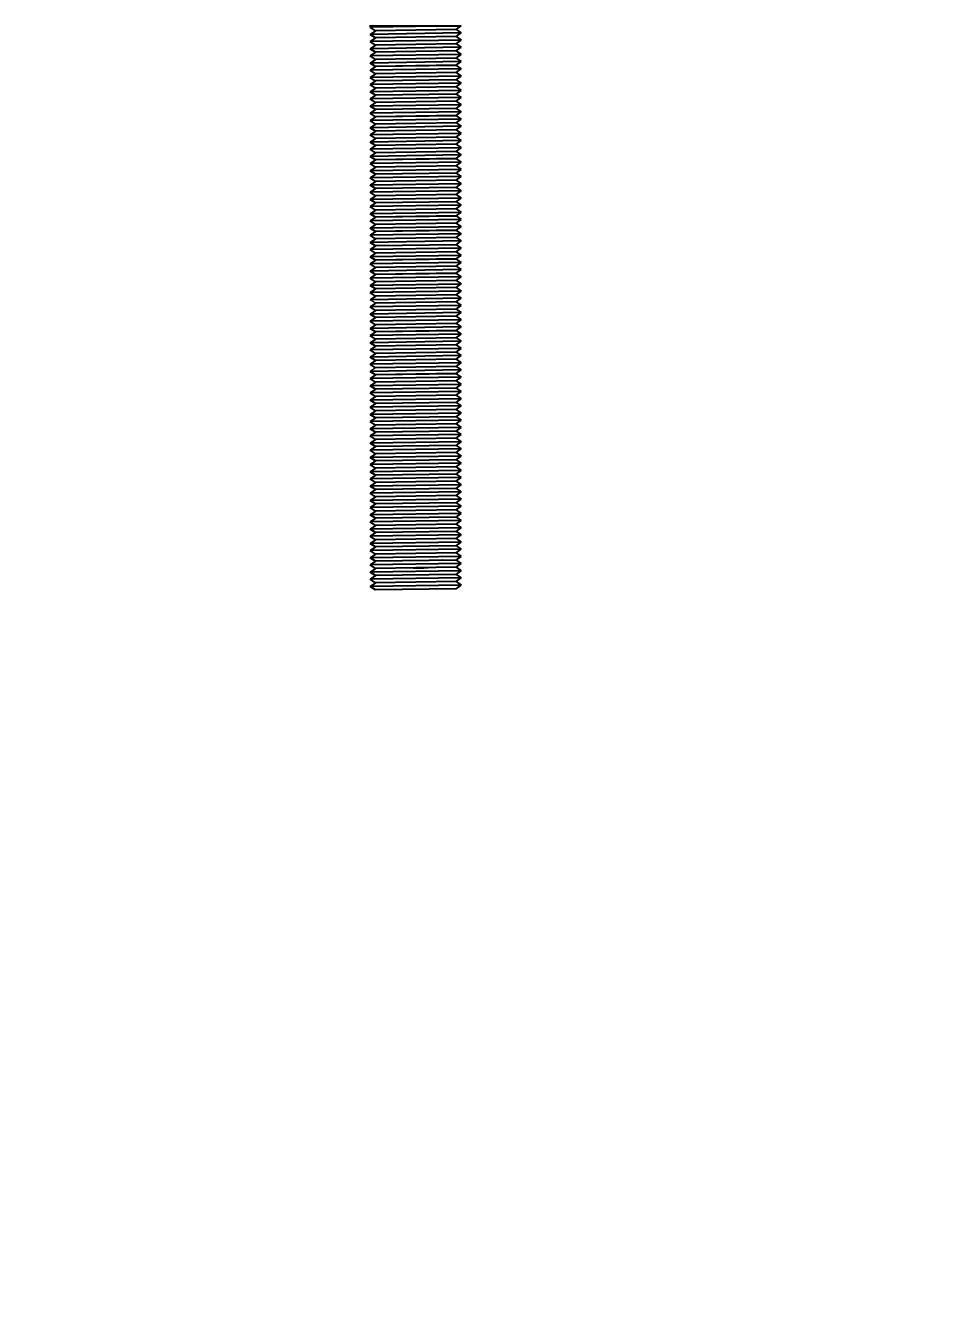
# Model space of a CAD drawing. Header units: millimetres. Extents: x -17263 to -7565, y 1486 to 4446.
# Drawn here: x -14781.3 to -14732.2, y 4227.1 to 4296.9 of the extents above; entities that cross this region are included whole.
import ezdxf
from ezdxf import colors
from ezdxf.entities.mleader import LeaderData, LeaderLine
from ezdxf.math import Vec2, Vec3

# ---------------------------------------------------------------- set-up
doc = ezdxf.new("R2010")
doc.units = ezdxf.units.MM
doc.layers.add('Canalización nueva', color=6, linetype='Continuous')
doc.layers.add('TRMODEL1', color=7, linetype='Continuous')
doc.layers.add('Color-7', color=7, linetype='Continuous', lineweight=0)
doc.styles.get("Standard").update_dxf_attribs({"font": 'arial.ttf'})

msp = doc.modelspace()

# ---------------------------------------------------------------- linework, layer by layer
msp.add_line((-14758.918, 4282.58), (-14758.918, 4282.58))
for start, end in [(67.38705, 67.39662), (299.15765, 299.16523)]:
    msp.add_arc((-14759.991, 4275.077), 3.909, start, end)
at = {"layer": 'Canalización nueva'}
for p, q in [((-14762.563, 4296.857), (-14757.571, 4296.857)), ((-14762.414, 4296.857), (-14762.529, 4296.777)), ((-14757.576, 4296.852), (-14762.529, 4296.777)), ((-14762.241, 4296.587), (-14762.529, 4296.777)), ((-14762.241, 4296.588), (-14762.529, 4296.388)), ((-14757.854, 4296.654), (-14762.247, 4296.588)), ((-14757.854, 4296.654), (-14762.241, 4296.588)), ((-14757.848, 4296.653), (-14762.241, 4296.587)), ((-14757.854, 4296.654), (-14757.576, 4296.463)), ((-14757.848, 4296.653), (-14757.576, 4296.852)), ((-14757.583, 4296.857), (-14757.576, 4296.852)), ((-14757.576, 4296.463), (-14762.529, 4296.388)), ((-14762.241, 4296.198), (-14762.529, 4296.388)), ((-14762.241, 4296.197), (-14762.529, 4295.997)), ((-14757.576, 4296.072), (-14762.529, 4295.997)), ((-14762.241, 4295.807), (-14762.529, 4295.997)), ((-14762.241, 4295.807), (-14762.529, 4295.608)), ((-14757.854, 4296.263), (-14762.247, 4296.197)), ((-14757.854, 4295.874), (-14762.247, 4295.807)), ((-14757.848, 4296.264), (-14762.241, 4296.198)), ((-14757.854, 4296.263), (-14762.241, 4296.197)), ((-14757.854, 4295.874), (-14762.241, 4295.807)), ((-14757.848, 4295.873), (-14762.241, 4295.807)), ((-14757.854, 4296.264), (-14757.576, 4296.072)), ((-14757.854, 4295.874), (-14757.576, 4295.683)), ((-14757.848, 4296.264), (-14757.576, 4296.463)), ((-14757.848, 4295.873), (-14757.576, 4296.072)), ((-14757.576, 4295.683), (-14762.529, 4295.608)), ((-14762.241, 4295.417), (-14762.529, 4295.608)), ((-14762.241, 4295.417), (-14762.529, 4295.217)), ((-14757.576, 4295.292), (-14762.529, 4295.217)), ((-14762.241, 4295.027), (-14762.529, 4295.217)), ((-14757.854, 4295.483), (-14762.247, 4295.417)), ((-14757.848, 4295.484), (-14762.241, 4295.417)), ((-14757.854, 4295.483), (-14762.241, 4295.417)), ((-14757.854, 4295.483), (-14757.576, 4295.292)), ((-14757.848, 4295.484), (-14757.576, 4295.683)), ((-14757.848, 4295.093), (-14757.576, 4295.292)), ((-14762.241, 4295.027), (-14762.529, 4294.828)), ((-14757.576, 4294.903), (-14762.529, 4294.828)), ((-14762.241, 4294.637), (-14762.529, 4294.828)), ((-14762.241, 4294.633), (-14762.529, 4294.434)), ((-14757.576, 4294.508), (-14762.529, 4294.434)), ((-14762.241, 4294.243), (-14762.529, 4294.434)), ((-14762.247, 4294.239), (-14762.523, 4294.422)), ((-14757.854, 4295.094), (-14762.247, 4295.027)), ((-14757.854, 4294.699), (-14762.247, 4294.633)), ((-14757.854, 4295.094), (-14762.241, 4295.027)), ((-14757.848, 4295.093), (-14762.241, 4295.027)), ((-14757.848, 4294.703), (-14762.241, 4294.637)), ((-14757.854, 4294.699), (-14762.241, 4294.633)), ((-14757.854, 4295.094), (-14757.576, 4294.903)), ((-14757.854, 4294.7), (-14757.576, 4294.509)), ((-14757.854, 4294.305), (-14757.576, 4294.508)), ((-14757.848, 4294.703), (-14757.576, 4294.903)), ((-14757.848, 4294.309), (-14757.576, 4294.509)), ((-14762.241, 4294.239), (-14762.529, 4294.039)), ((-14757.575, 4294.114), (-14762.529, 4294.039)), ((-14762.241, 4293.848), (-14762.529, 4294.039)), ((-14762.241, 4293.849), (-14762.529, 4293.65)), ((-14757.575, 4293.725), (-14762.529, 4293.65)), ((-14757.854, 4294.305), (-14762.247, 4294.239)), ((-14757.854, 4293.916), (-14762.247, 4293.849)), ((-14757.854, 4294.305), (-14762.241, 4294.239)), ((-14757.854, 4293.916), (-14762.241, 4293.849)), ((-14757.848, 4293.915), (-14762.241, 4293.849)), ((-14757.854, 4294.305), (-14757.575, 4294.114)), ((-14757.854, 4293.916), (-14757.575, 4293.725)), ((-14757.848, 4293.915), (-14757.575, 4294.114)), ((-14757.848, 4293.526), (-14757.575, 4293.725)), ((-14762.241, 4293.459), (-14762.529, 4293.65)), ((-14762.241, 4293.459), (-14762.529, 4293.259)), ((-14757.575, 4293.334), (-14762.529, 4293.259)), ((-14762.241, 4293.069), (-14762.529, 4293.259)), ((-14762.241, 4293.069), (-14762.529, 4292.87)), ((-14757.854, 4293.525), (-14762.247, 4293.459)), ((-14757.854, 4293.135), (-14762.247, 4293.069)), ((-14757.848, 4293.526), (-14762.241, 4293.459)), ((-14757.854, 4293.525), (-14762.241, 4293.459)), ((-14757.854, 4293.135), (-14762.241, 4293.069)), ((-14757.848, 4293.135), (-14762.241, 4293.069)), ((-14757.854, 4293.525), (-14757.575, 4293.334)), ((-14757.854, 4293.136), (-14757.575, 4292.945)), ((-14757.848, 4293.135), (-14757.575, 4293.334)), ((-14757.575, 4292.944), (-14762.529, 4292.87)), ((-14762.241, 4292.679), (-14762.529, 4292.87)), ((-14762.241, 4292.679), (-14762.529, 4292.479)), ((-14757.575, 4292.554), (-14762.529, 4292.479)), ((-14762.241, 4292.288), (-14762.529, 4292.479)), ((-14757.854, 4292.745), (-14762.247, 4292.679)), ((-14757.854, 4292.355), (-14762.247, 4292.289)), ((-14757.854, 4292.745), (-14762.241, 4292.679)), ((-14757.848, 4292.745), (-14762.241, 4292.679)), ((-14757.854, 4292.355), (-14762.241, 4292.289)), ((-14757.848, 4292.355), (-14762.241, 4292.289)), ((-14757.854, 4292.745), (-14757.575, 4292.554)), ((-14757.854, 4292.355), (-14757.575, 4292.164)), ((-14757.848, 4292.745), (-14757.575, 4292.945)), ((-14757.848, 4292.355), (-14757.575, 4292.554)), ((-14762.241, 4292.289), (-14762.529, 4292.089)), ((-14757.575, 4292.164), (-14762.529, 4292.089)), ((-14762.241, 4291.899), (-14762.529, 4292.089)), ((-14762.241, 4291.895), (-14762.529, 4291.695)), ((-14757.575, 4291.77), (-14762.529, 4291.695)), ((-14762.241, 4291.505), (-14762.529, 4291.695)), ((-14757.854, 4291.961), (-14762.247, 4291.895)), ((-14757.848, 4291.965), (-14762.241, 4291.899)), ((-14757.854, 4291.961), (-14762.241, 4291.895)), ((-14757.854, 4291.961), (-14757.575, 4291.77)), ((-14757.848, 4291.965), (-14757.575, 4292.164)), ((-14757.848, 4291.571), (-14757.575, 4291.77)), ((-14762.241, 4291.505), (-14762.529, 4291.306)), ((-14757.575, 4291.381), (-14762.529, 4291.306)), ((-14762.241, 4291.115), (-14762.529, 4291.306)), ((-14762.241, 4291.115), (-14762.529, 4290.915)), ((-14757.575, 4290.99), (-14762.529, 4290.915)), ((-14757.854, 4291.572), (-14762.247, 4291.506)), ((-14757.854, 4291.181), (-14762.247, 4291.115)), ((-14757.854, 4291.572), (-14762.241, 4291.505)), ((-14757.848, 4291.571), (-14762.241, 4291.505)), ((-14757.848, 4291.182), (-14762.241, 4291.115)), ((-14757.854, 4291.181), (-14762.241, 4291.115)), ((-14757.854, 4291.572), (-14757.575, 4291.381)), ((-14757.854, 4291.181), (-14757.575, 4290.99)), ((-14757.848, 4291.182), (-14757.575, 4291.381)), ((-14757.848, 4290.791), (-14757.575, 4290.99)), ((-14762.241, 4290.725), (-14762.529, 4290.915)), ((-14762.241, 4290.725), (-14762.529, 4290.526)), ((-14757.575, 4290.601), (-14762.529, 4290.526)), ((-14762.241, 4290.335), (-14762.529, 4290.526)), ((-14762.241, 4290.335), (-14762.529, 4290.135)), ((-14757.854, 4290.792), (-14762.247, 4290.725)), ((-14757.854, 4290.401), (-14762.247, 4290.335)), ((-14757.854, 4290.792), (-14762.241, 4290.725)), ((-14757.848, 4290.791), (-14762.241, 4290.725)), ((-14757.854, 4290.401), (-14762.241, 4290.335)), ((-14757.848, 4290.401), (-14762.241, 4290.335)), ((-14757.854, 4290.792), (-14757.575, 4290.601)), ((-14757.854, 4290.401), (-14757.575, 4290.21)), ((-14757.848, 4290.401), (-14757.575, 4290.601)), ((-14757.575, 4290.21), (-14762.529, 4290.135)), ((-14762.241, 4289.945), (-14762.529, 4290.135)), ((-14762.241, 4289.945), (-14762.529, 4289.745)), ((-14757.575, 4289.82), (-14762.529, 4289.745)), ((-14762.241, 4289.555), (-14762.529, 4289.745)), ((-14762.241, 4289.552), (-14762.529, 4289.352)), ((-14757.854, 4290.011), (-14762.247, 4289.945)), ((-14757.854, 4289.618), (-14762.247, 4289.552)), ((-14757.854, 4290.011), (-14762.241, 4289.945)), ((-14757.848, 4290.011), (-14762.241, 4289.945)), ((-14757.848, 4289.621), (-14762.241, 4289.555)), ((-14757.854, 4289.618), (-14762.241, 4289.552)), ((-14757.854, 4290.011), (-14757.575, 4289.82)), ((-14757.854, 4289.618), (-14757.575, 4289.427)), ((-14757.848, 4290.011), (-14757.575, 4290.21)), ((-14757.848, 4289.621), (-14757.575, 4289.82)), ((-14757.575, 4289.427), (-14762.529, 4289.352)), ((-14762.241, 4289.162), (-14762.529, 4289.352)), ((-14762.241, 4289.163), (-14762.529, 4288.963)), ((-14757.575, 4289.038), (-14762.529, 4288.963)), ((-14762.241, 4288.772), (-14762.529, 4288.963)), ((-14757.854, 4289.229), (-14762.247, 4289.163)), ((-14757.854, 4288.838), (-14762.247, 4288.772)), ((-14757.854, 4289.229), (-14762.241, 4289.163)), ((-14757.848, 4289.228), (-14762.241, 4289.162)), ((-14757.848, 4288.839), (-14762.241, 4288.772)), ((-14757.854, 4288.838), (-14762.241, 4288.772)), ((-14757.854, 4289.229), (-14757.575, 4289.038)), ((-14757.854, 4288.838), (-14757.575, 4288.647)), ((-14757.848, 4289.228), (-14757.575, 4289.427)), ((-14757.848, 4288.839), (-14757.575, 4289.038)), ((-14762.241, 4288.772), (-14762.529, 4288.572)), ((-14757.575, 4288.647), (-14762.529, 4288.572)), ((-14762.241, 4288.382), (-14762.529, 4288.572)), ((-14762.241, 4288.382), (-14762.529, 4288.183)), ((-14757.575, 4288.258), (-14762.529, 4288.183)), ((-14762.241, 4287.992), (-14762.529, 4288.183)), ((-14757.854, 4288.449), (-14762.247, 4288.382)), ((-14757.854, 4288.449), (-14762.241, 4288.382)), ((-14757.848, 4288.448), (-14762.241, 4288.382)), ((-14757.854, 4288.449), (-14757.575, 4288.258)), ((-14757.848, 4288.448), (-14757.575, 4288.647)), ((-14757.848, 4288.058), (-14757.575, 4288.258)), ((-14762.241, 4287.992), (-14762.529, 4287.792)), ((-14757.575, 4287.867), (-14762.529, 4287.792)), ((-14762.241, 4287.602), (-14762.529, 4287.792)), ((-14762.241, 4287.602), (-14762.529, 4287.402)), ((-14757.575, 4287.477), (-14762.529, 4287.402)), ((-14757.854, 4288.058), (-14762.247, 4287.992)), ((-14757.854, 4287.668), (-14762.247, 4287.602)), ((-14757.854, 4288.058), (-14762.241, 4287.992)), ((-14757.848, 4288.058), (-14762.241, 4287.992)), ((-14757.854, 4287.668), (-14762.241, 4287.602)), ((-14757.848, 4287.668), (-14762.241, 4287.602)), ((-14757.854, 4288.058), (-14757.575, 4287.867)), ((-14757.854, 4287.668), (-14757.575, 4287.477)), ((-14757.848, 4287.668), (-14757.575, 4287.867)), ((-14757.848, 4287.278), (-14757.575, 4287.477)), ((-14762.241, 4287.212), (-14762.529, 4287.402)), ((-14762.241, 4287.211), (-14762.529, 4287.011)), ((-14757.575, 4287.086), (-14762.529, 4287.011)), ((-14762.241, 4286.821), (-14762.529, 4287.011)), ((-14762.241, 4286.822), (-14762.529, 4286.622)), ((-14757.854, 4287.277), (-14762.247, 4287.211)), ((-14757.854, 4286.888), (-14762.247, 4286.822)), ((-14757.848, 4287.278), (-14762.241, 4287.212)), ((-14757.854, 4287.277), (-14762.241, 4287.211)), ((-14757.854, 4286.888), (-14762.241, 4286.822)), ((-14757.848, 4286.887), (-14762.241, 4286.821)), ((-14757.854, 4287.278), (-14757.575, 4287.086)), ((-14757.854, 4286.888), (-14757.575, 4286.697)), ((-14757.848, 4286.887), (-14757.575, 4287.086)), ((-14757.575, 4286.697), (-14762.529, 4286.622)), ((-14762.241, 4286.432), (-14762.529, 4286.622)), ((-14762.241, 4286.431), (-14762.529, 4286.232)), ((-14757.575, 4286.306), (-14762.529, 4286.232)), ((-14762.241, 4286.041), (-14762.529, 4286.232)), ((-14757.854, 4286.497), (-14762.247, 4286.431)), ((-14757.854, 4286.108), (-14762.247, 4286.042)), ((-14757.848, 4286.498), (-14762.241, 4286.432)), ((-14757.854, 4286.497), (-14762.241, 4286.431)), ((-14757.854, 4286.108), (-14762.241, 4286.041)), ((-14757.848, 4286.107), (-14762.241, 4286.041)), ((-14757.854, 4286.498), (-14757.575, 4286.307)), ((-14757.854, 4286.108), (-14757.575, 4285.917)), ((-14757.848, 4286.498), (-14757.575, 4286.697)), ((-14757.848, 4286.107), (-14757.575, 4286.307)), ((-14762.241, 4286.041), (-14762.529, 4285.842)), ((-14757.575, 4285.917), (-14762.529, 4285.842)), ((-14762.241, 4285.651), (-14762.529, 4285.842)), ((-14762.241, 4285.651), (-14762.529, 4285.451)), ((-14757.575, 4285.526), (-14762.529, 4285.451)), ((-14762.241, 4285.261), (-14762.529, 4285.451)), ((-14757.854, 4285.717), (-14762.247, 4285.651)), ((-14757.848, 4285.718), (-14762.241, 4285.651)), ((-14757.854, 4285.717), (-14762.241, 4285.651)), ((-14757.854, 4285.717), (-14757.575, 4285.526)), ((-14757.848, 4285.718), (-14757.575, 4285.917)), ((-14757.848, 4285.327), (-14757.575, 4285.526)), ((-14762.241, 4285.261), (-14762.529, 4285.062)), ((-14757.575, 4285.137), (-14762.529, 4285.062)), ((-14762.241, 4284.871), (-14762.529, 4285.062)), ((-14762.241, 4284.87), (-14762.529, 4284.67)), ((-14757.575, 4284.745), (-14762.529, 4284.67)), ((-14762.241, 4284.48), (-14762.529, 4284.67)), ((-14757.854, 4285.328), (-14762.247, 4285.261)), ((-14757.854, 4284.936), (-14762.247, 4284.87)), ((-14757.854, 4285.328), (-14762.241, 4285.261)), ((-14757.848, 4285.327), (-14762.241, 4285.261)), ((-14757.848, 4284.937), (-14762.241, 4284.871)), ((-14757.854, 4284.936), (-14762.241, 4284.87)), ((-14757.854, 4285.328), (-14757.575, 4285.137)), ((-14757.854, 4284.936), (-14757.575, 4284.745)), ((-14757.848, 4284.937), (-14757.575, 4285.137)), ((-14757.848, 4284.546), (-14757.575, 4284.745)), ((-14762.241, 4284.481), (-14762.529, 4284.281)), ((-14757.575, 4284.356), (-14762.529, 4284.281)), ((-14762.241, 4284.091), (-14762.529, 4284.281)), ((-14762.241, 4284.09), (-14762.529, 4283.89)), ((-14757.575, 4283.965), (-14762.529, 4283.89)), ((-14757.854, 4284.547), (-14762.247, 4284.481)), ((-14757.854, 4284.156), (-14762.247, 4284.09)), ((-14757.854, 4284.547), (-14762.241, 4284.481)), ((-14757.848, 4284.546), (-14762.241, 4284.48)), ((-14757.848, 4284.157), (-14762.241, 4284.091)), ((-14757.854, 4284.156), (-14762.241, 4284.09)), ((-14757.854, 4284.547), (-14757.575, 4284.356)), ((-14757.854, 4284.156), (-14757.575, 4283.965)), ((-14757.848, 4284.157), (-14757.575, 4284.356)), ((-14757.848, 4283.766), (-14757.575, 4283.965)), ((-14762.241, 4283.7), (-14762.529, 4283.89)), ((-14762.241, 4283.7), (-14762.529, 4283.501)), ((-14757.575, 4283.576), (-14762.529, 4283.501)), ((-14762.241, 4283.31), (-14762.529, 4283.501)), ((-14762.241, 4283.31), (-14762.529, 4283.11)), ((-14757.854, 4283.767), (-14762.247, 4283.7)), ((-14757.854, 4283.376), (-14762.247, 4283.31)), ((-14757.854, 4283.767), (-14762.241, 4283.7)), ((-14757.848, 4283.766), (-14762.241, 4283.7)), ((-14757.848, 4283.377), (-14762.241, 4283.31)), ((-14757.854, 4283.376), (-14762.241, 4283.31)), ((-14757.854, 4283.767), (-14757.575, 4283.576)), ((-14757.854, 4283.376), (-14757.575, 4283.185)), ((-14757.848, 4283.377), (-14757.575, 4283.576)), ((-14757.575, 4283.185), (-14762.529, 4283.11)), ((-14762.241, 4282.92), (-14762.529, 4283.11)), ((-14762.241, 4282.92), (-14762.529, 4282.721)), ((-14757.575, 4282.795), (-14762.529, 4282.721)), ((-14762.241, 4282.53), (-14762.529, 4282.721)), ((-14757.854, 4282.987), (-14762.247, 4282.92)), ((-14757.854, 4282.596), (-14762.247, 4282.53)), ((-14757.854, 4282.987), (-14762.241, 4282.92)), ((-14757.848, 4282.986), (-14762.241, 4282.92)), ((-14757.854, 4282.596), (-14762.241, 4282.53)), ((-14757.848, 4282.596), (-14762.241, 4282.53)), ((-14759.266, 4282.781), (-14759.247, 4282.77)), ((-14757.854, 4282.987), (-14757.575, 4282.796)), ((-14757.854, 4282.596), (-14757.575, 4282.405)), ((-14757.848, 4282.986), (-14757.575, 4283.185)), ((-14757.848, 4282.596), (-14757.575, 4282.796)), ((-14762.241, 4282.53), (-14762.529, 4282.33)), ((-14757.575, 4282.405), (-14762.529, 4282.33)), ((-14762.241, 4282.14), (-14762.529, 4282.33)), ((-14762.241, 4282.141), (-14762.529, 4281.941)), ((-14757.575, 4282.016), (-14762.529, 4281.941)), ((-14757.854, 4282.207), (-14762.247, 4282.141)), ((-14757.854, 4282.207), (-14762.241, 4282.141)), ((-14757.848, 4282.206), (-14762.241, 4282.14)), ((-14758.261, 4282.201), (-14758.259, 4282.2)), ((-14757.854, 4282.207), (-14757.575, 4282.016)), ((-14757.848, 4282.206), (-14757.575, 4282.405)), ((-14757.848, 4281.817), (-14757.575, 4282.016)), ((-14762.241, 4281.75), (-14762.529, 4281.55)), ((-14757.575, 4281.625), (-14762.529, 4281.55)), ((-14762.241, 4281.36), (-14762.529, 4281.55)), ((-14762.241, 4281.36), (-14762.529, 4281.161)), ((-14757.575, 4281.236), (-14762.529, 4281.161)), ((-14757.854, 4281.816), (-14762.247, 4281.75)), ((-14757.854, 4281.427), (-14762.247, 4281.36)), ((-14757.848, 4281.817), (-14762.241, 4281.751)), ((-14757.854, 4281.816), (-14762.241, 4281.75)), ((-14757.854, 4281.427), (-14762.241, 4281.36)), ((-14757.848, 4281.426), (-14762.241, 4281.36)), ((-14757.854, 4281.816), (-14757.575, 4281.625)), ((-14757.854, 4281.427), (-14757.575, 4281.236)), ((-14757.848, 4281.426), (-14757.575, 4281.625)), ((-14757.848, 4281.037), (-14757.575, 4281.236)), ((-14762.241, 4280.97), (-14762.529, 4281.161)), ((-14762.241, 4280.97), (-14762.529, 4280.77)), ((-14757.575, 4280.845), (-14762.529, 4280.77)), ((-14762.241, 4280.58), (-14762.529, 4280.77)), ((-14762.241, 4280.58), (-14762.529, 4280.38)), ((-14757.854, 4281.036), (-14762.247, 4280.97)), ((-14757.854, 4280.646), (-14762.247, 4280.58)), ((-14757.848, 4281.037), (-14762.241, 4280.97)), ((-14757.854, 4281.036), (-14762.241, 4280.97)), ((-14757.854, 4280.646), (-14762.241, 4280.58)), ((-14757.848, 4280.646), (-14762.241, 4280.58)), ((-14757.854, 4281.036), (-14757.575, 4280.845)), ((-14757.854, 4280.646), (-14757.575, 4280.455)), ((-14757.848, 4280.646), (-14757.575, 4280.845)), ((-14757.575, 4280.455), (-14762.529, 4280.38)), ((-14762.241, 4280.19), (-14762.529, 4280.38)), ((-14762.241, 4280.188), (-14762.529, 4279.988)), ((-14757.575, 4280.063), (-14762.529, 4279.988)), ((-14762.241, 4279.798), (-14762.529, 4279.988)), ((-14762.241, 4279.799), (-14762.529, 4279.599)), ((-14757.854, 4280.254), (-14762.247, 4280.188)), ((-14757.854, 4279.865), (-14762.247, 4279.799)), ((-14757.848, 4280.256), (-14762.241, 4280.19)), ((-14757.854, 4280.254), (-14762.241, 4280.188)), ((-14757.854, 4279.865), (-14762.241, 4279.799)), ((-14757.848, 4279.864), (-14762.241, 4279.798)), ((-14757.854, 4280.255), (-14757.575, 4280.063)), ((-14757.854, 4279.865), (-14757.575, 4279.674)), ((-14757.848, 4280.256), (-14757.575, 4280.455)), ((-14757.848, 4279.864), (-14757.575, 4280.063)), ((-14757.575, 4279.674), (-14762.529, 4279.599)), ((-14762.241, 4279.409), (-14762.529, 4279.599)), ((-14762.241, 4279.408), (-14762.529, 4279.208)), ((-14757.575, 4279.283), (-14762.529, 4279.208)), ((-14762.241, 4279.018), (-14762.529, 4279.208)), ((-14757.854, 4279.474), (-14762.247, 4279.408)), ((-14757.854, 4279.085), (-14762.247, 4279.018)), ((-14757.848, 4279.475), (-14762.241, 4279.409)), ((-14757.854, 4279.474), (-14762.241, 4279.408)), ((-14757.854, 4279.085), (-14762.241, 4279.018)), ((-14757.848, 4279.084), (-14762.241, 4279.018)), ((-14757.854, 4279.475), (-14757.575, 4279.283)), ((-14757.854, 4279.085), (-14757.575, 4278.894)), ((-14757.848, 4279.475), (-14757.575, 4279.674)), ((-14757.848, 4279.084), (-14757.575, 4279.283)), ((-14762.241, 4279.018), (-14762.529, 4278.819)), ((-14757.575, 4278.894), (-14762.529, 4278.819)), ((-14762.241, 4278.628), (-14762.529, 4278.819)), ((-14762.241, 4278.628), (-14762.529, 4278.428)), ((-14757.575, 4278.503), (-14762.529, 4278.428)), ((-14762.241, 4278.238), (-14762.529, 4278.428)), ((-14757.854, 4278.694), (-14762.247, 4278.628)), ((-14757.848, 4278.695), (-14762.241, 4278.628)), ((-14757.854, 4278.694), (-14762.241, 4278.628)), ((-14757.854, 4278.694), (-14757.575, 4278.503)), ((-14757.848, 4278.695), (-14757.575, 4278.894)), ((-14757.848, 4278.304), (-14757.575, 4278.503)), ((-14757.575, 4278.114), (-14762.529, 4278.039)), ((-14762.241, 4277.848), (-14762.529, 4278.039)), ((-14762.241, 4277.844), (-14762.529, 4277.645)), ((-14757.575, 4277.719), (-14762.529, 4277.645)), ((-14757.854, 4278.305), (-14762.247, 4278.238)), ((-14757.854, 4277.911), (-14762.247, 4277.844)), ((-14757.854, 4278.305), (-14762.241, 4278.238)), ((-14757.848, 4278.304), (-14762.241, 4278.238)), ((-14757.848, 4277.914), (-14762.241, 4277.848)), ((-14757.854, 4277.911), (-14762.241, 4277.844)), ((-14757.854, 4278.305), (-14757.575, 4278.114)), ((-14757.854, 4277.911), (-14757.575, 4277.72)), ((-14757.848, 4277.914), (-14757.575, 4278.114)), ((-14757.848, 4277.52), (-14757.575, 4277.72)), ((-14762.241, 4277.454), (-14762.529, 4277.645)), ((-14762.241, 4277.455), (-14762.529, 4277.255)), ((-14757.575, 4277.33), (-14762.529, 4277.255)), ((-14762.241, 4277.065), (-14762.529, 4277.255)), ((-14762.241, 4277.064), (-14762.529, 4276.865)), ((-14757.854, 4277.521), (-14762.247, 4277.455)), ((-14757.854, 4277.131), (-14762.247, 4277.064)), ((-14757.854, 4277.521), (-14762.241, 4277.455)), ((-14757.848, 4277.52), (-14762.241, 4277.454)), ((-14757.854, 4277.131), (-14762.241, 4277.064)), ((-14757.848, 4277.131), (-14762.241, 4277.065)), ((-14757.854, 4277.521), (-14757.575, 4277.33)), ((-14757.854, 4277.131), (-14757.575, 4276.94)), ((-14757.848, 4277.131), (-14757.575, 4277.33)), ((-14757.575, 4276.94), (-14762.529, 4276.865)), ((-14762.241, 4276.674), (-14762.529, 4276.865)), ((-14762.241, 4276.675), (-14762.529, 4276.475)), ((-14757.575, 4276.55), (-14762.529, 4276.475)), ((-14762.241, 4276.284), (-14762.529, 4276.475)), ((-14762.241, 4276.284), (-14762.529, 4276.085)), ((-14757.854, 4276.741), (-14762.247, 4276.675)), ((-14757.854, 4276.35), (-14762.247, 4276.284)), ((-14757.854, 4276.741), (-14762.241, 4276.675)), ((-14757.848, 4276.74), (-14762.241, 4276.674)), ((-14757.848, 4276.351), (-14762.241, 4276.284)), ((-14757.854, 4276.35), (-14762.241, 4276.284)), ((-14757.854, 4276.741), (-14757.575, 4276.55)), ((-14757.854, 4276.351), (-14757.575, 4276.159)), ((-14757.848, 4276.74), (-14757.575, 4276.94)), ((-14757.848, 4276.351), (-14757.575, 4276.55)), ((-14757.575, 4276.159), (-14762.529, 4276.085)), ((-14762.241, 4275.894), (-14762.529, 4276.085)), ((-14762.241, 4275.894), (-14762.529, 4275.695)), ((-14757.575, 4275.77), (-14762.529, 4275.695)), ((-14762.241, 4275.504), (-14762.529, 4275.695)), ((-14757.854, 4275.961), (-14762.247, 4275.894)), ((-14757.854, 4275.961), (-14762.241, 4275.894)), ((-14757.848, 4275.96), (-14762.241, 4275.894)), ((-14757.854, 4275.961), (-14757.575, 4275.77)), ((-14757.848, 4275.96), (-14757.575, 4276.159)), ((-14757.848, 4275.571), (-14757.575, 4275.77)), ((-14762.241, 4275.501), (-14762.529, 4275.302)), ((-14757.575, 4275.376), (-14762.529, 4275.302)), ((-14762.241, 4275.111), (-14762.529, 4275.302)), ((-14762.241, 4275.112), (-14762.529, 4274.912)), ((-14757.575, 4274.987), (-14762.529, 4274.912)), ((-14762.241, 4274.722), (-14762.529, 4274.912)), ((-14757.854, 4275.568), (-14762.247, 4275.501)), ((-14757.854, 4275.178), (-14762.247, 4275.112)), ((-14757.848, 4275.571), (-14762.241, 4275.504)), ((-14757.854, 4275.568), (-14762.241, 4275.501)), ((-14757.854, 4275.178), (-14762.241, 4275.112)), ((-14757.848, 4275.177), (-14762.241, 4275.111)), ((-14757.854, 4275.568), (-14757.575, 4275.377)), ((-14757.854, 4275.178), (-14757.575, 4274.987)), ((-14757.848, 4275.177), (-14757.575, 4275.377)), ((-14757.848, 4274.788), (-14757.575, 4274.987)), ((-14762.241, 4274.721), (-14762.529, 4274.522)), ((-14757.575, 4274.597), (-14762.529, 4274.522)), ((-14762.241, 4274.331), (-14762.529, 4274.522)), ((-14762.241, 4274.332), (-14762.529, 4274.132)), ((-14757.575, 4274.207), (-14762.529, 4274.132)), ((-14757.854, 4274.788), (-14762.247, 4274.721)), ((-14757.854, 4274.398), (-14762.247, 4274.332)), ((-14757.854, 4274.788), (-14762.241, 4274.721)), ((-14757.848, 4274.788), (-14762.241, 4274.722)), ((-14757.854, 4274.398), (-14762.241, 4274.332)), ((-14757.848, 4274.397), (-14762.241, 4274.331)), ((-14757.854, 4274.788), (-14757.575, 4274.597)), ((-14757.854, 4274.398), (-14757.575, 4274.207)), ((-14757.848, 4274.397), (-14757.575, 4274.597)), ((-14757.848, 4274.008), (-14757.575, 4274.207)), ((-14762.241, 4273.941), (-14762.529, 4274.132)), ((-14762.241, 4273.941), (-14762.529, 4273.742)), ((-14757.575, 4273.816), (-14762.529, 4273.742)), ((-14762.241, 4273.551), (-14762.529, 4273.742)), ((-14762.241, 4273.551), (-14762.529, 4273.352)), ((-14757.854, 4274.007), (-14762.247, 4273.941)), ((-14757.854, 4273.618), (-14762.247, 4273.551)), ((-14757.848, 4274.008), (-14762.241, 4273.941)), ((-14757.854, 4274.007), (-14762.241, 4273.941)), ((-14757.854, 4273.618), (-14762.241, 4273.551)), ((-14757.848, 4273.617), (-14762.241, 4273.551)), ((-14757.854, 4274.008), (-14757.575, 4273.816)), ((-14757.854, 4273.618), (-14757.575, 4273.427)), ((-14757.848, 4273.617), (-14757.575, 4273.816)), ((-14757.575, 4273.427), (-14762.529, 4273.352)), ((-14762.241, 4273.161), (-14762.529, 4273.352)), ((-14762.241, 4273.16), (-14762.529, 4272.961)), ((-14757.575, 4273.036), (-14762.529, 4272.961)), ((-14762.241, 4272.77), (-14762.529, 4272.961)), ((-14757.854, 4273.227), (-14762.247, 4273.16)), ((-14757.854, 4272.838), (-14762.247, 4272.771)), ((-14757.848, 4273.228), (-14762.241, 4273.161)), ((-14757.854, 4273.227), (-14762.241, 4273.16)), ((-14757.854, 4272.838), (-14762.241, 4272.771)), ((-14757.848, 4272.837), (-14762.241, 4272.77)), ((-14757.854, 4273.227), (-14757.575, 4273.036)), ((-14757.854, 4272.838), (-14757.575, 4272.647)), ((-14757.848, 4273.228), (-14757.575, 4273.427)), ((-14757.848, 4272.837), (-14757.575, 4273.036)), ((-14762.241, 4272.771), (-14762.529, 4272.572)), ((-14757.575, 4272.647), (-14762.529, 4272.572)), ((-14762.241, 4272.381), (-14762.529, 4272.572)), ((-14762.241, 4272.38), (-14762.529, 4272.181)), ((-14757.575, 4272.256), (-14762.529, 4272.181)), ((-14762.241, 4271.99), (-14762.529, 4272.181)), ((-14757.854, 4272.447), (-14762.247, 4272.38)), ((-14757.854, 4272.447), (-14762.241, 4272.38)), ((-14757.848, 4272.447), (-14762.241, 4272.381)), ((-14757.854, 4272.447), (-14757.575, 4272.256)), ((-14757.848, 4272.447), (-14757.575, 4272.647)), ((-14757.848, 4272.057), (-14757.575, 4272.256)), ((-14762.241, 4271.991), (-14762.529, 4271.791)), ((-14757.575, 4271.866), (-14762.529, 4271.791)), ((-14762.241, 4271.601), (-14762.529, 4271.791)), ((-14762.241, 4271.6), (-14762.529, 4271.401)), ((-14757.575, 4271.476), (-14762.529, 4271.401)), ((-14762.241, 4271.21), (-14762.529, 4271.401)), ((-14757.854, 4272.057), (-14762.247, 4271.991)), ((-14757.854, 4271.667), (-14762.247, 4271.6)), ((-14757.854, 4272.057), (-14762.241, 4271.991)), ((-14757.848, 4272.057), (-14762.241, 4271.99)), ((-14757.854, 4271.667), (-14762.241, 4271.6)), ((-14757.848, 4271.667), (-14762.241, 4271.601)), ((-14757.854, 4272.057), (-14757.575, 4271.866)), ((-14757.854, 4271.667), (-14757.575, 4271.476)), ((-14757.848, 4271.667), (-14757.575, 4271.866)), ((-14757.848, 4271.277), (-14757.575, 4271.476)), ((-14762.241, 4271.211), (-14762.529, 4271.011)), ((-14757.575, 4271.086), (-14762.529, 4271.011)), ((-14762.241, 4270.82), (-14762.529, 4271.011)), ((-14762.241, 4270.819), (-14762.529, 4270.62)), ((-14757.854, 4271.277), (-14762.247, 4271.211)), ((-14757.854, 4270.886), (-14762.247, 4270.819)), ((-14757.854, 4271.277), (-14762.241, 4271.211)), ((-14757.848, 4271.277), (-14762.241, 4271.21)), ((-14757.848, 4270.887), (-14762.241, 4270.82)), ((-14757.854, 4270.886), (-14762.241, 4270.819)), ((-14757.854, 4271.277), (-14757.575, 4271.086)), ((-14757.854, 4270.886), (-14757.575, 4270.695)), ((-14757.848, 4270.887), (-14757.575, 4271.086)), ((-14757.575, 4270.695), (-14762.529, 4270.62)), ((-14762.241, 4270.429), (-14762.529, 4270.62)), ((-14762.241, 4270.43), (-14762.529, 4270.231)), ((-14757.575, 4270.305), (-14762.529, 4270.231)), ((-14762.241, 4270.04), (-14762.529, 4270.231)), ((-14762.241, 4270.039), (-14762.529, 4269.84)), ((-14757.854, 4270.497), (-14762.247, 4270.43)), ((-14757.854, 4270.106), (-14762.247, 4270.039)), ((-14757.854, 4270.497), (-14762.241, 4270.43)), ((-14757.848, 4270.496), (-14762.241, 4270.429)), ((-14757.854, 4270.106), (-14762.241, 4270.039)), ((-14757.848, 4270.106), (-14762.241, 4270.04)), ((-14757.854, 4270.497), (-14757.575, 4270.306)), ((-14757.854, 4270.106), (-14757.575, 4269.915)), ((-14757.848, 4270.496), (-14757.575, 4270.695)), ((-14757.848, 4270.106), (-14757.575, 4270.306)), ((-14757.575, 4269.915), (-14762.529, 4269.84)), ((-14762.241, 4269.649), (-14762.529, 4269.84)), ((-14762.241, 4269.65), (-14762.529, 4269.45)), ((-14757.575, 4269.525), (-14762.529, 4269.45)), ((-14762.241, 4269.26), (-14762.529, 4269.45)), ((-14757.854, 4269.716), (-14762.247, 4269.65)), ((-14757.854, 4269.326), (-14762.247, 4269.259)), ((-14757.854, 4269.716), (-14762.241, 4269.65)), ((-14757.848, 4269.716), (-14762.241, 4269.649)), ((-14757.854, 4269.326), (-14762.241, 4269.259)), ((-14757.848, 4269.326), (-14762.241, 4269.26)), ((-14757.854, 4269.716), (-14757.575, 4269.525)), ((-14757.854, 4269.326), (-14757.575, 4269.135)), ((-14757.848, 4269.716), (-14757.575, 4269.915)), ((-14757.848, 4269.326), (-14757.575, 4269.525)), ((-14762.241, 4269.259), (-14762.529, 4269.06)), ((-14757.575, 4269.135), (-14762.529, 4269.06)), ((-14762.241, 4268.869), (-14762.529, 4269.06)), ((-14762.241, 4268.869), (-14762.529, 4268.67)), ((-14757.575, 4268.745), (-14762.529, 4268.67)), ((-14762.241, 4268.479), (-14762.529, 4268.67)), ((-14757.854, 4268.936), (-14762.247, 4268.87)), ((-14757.854, 4268.936), (-14762.241, 4268.869)), ((-14757.848, 4268.936), (-14762.241, 4268.869)), ((-14757.854, 4268.936), (-14757.575, 4268.745)), ((-14757.848, 4268.936), (-14757.575, 4269.135)), ((-14757.848, 4268.546), (-14757.575, 4268.745)), ((-14762.241, 4268.479), (-14762.529, 4268.28)), ((-14757.575, 4268.355), (-14762.529, 4268.28)), ((-14762.241, 4268.089), (-14762.529, 4268.28)), ((-14762.241, 4268.09), (-14762.529, 4267.89)), ((-14757.575, 4267.965), (-14762.529, 4267.89)), ((-14757.854, 4268.546), (-14762.247, 4268.479)), ((-14757.854, 4268.156), (-14762.247, 4268.09)), ((-14757.854, 4268.546), (-14762.241, 4268.479)), ((-14757.848, 4268.546), (-14762.241, 4268.479)), ((-14757.854, 4268.156), (-14762.241, 4268.09)), ((-14757.848, 4268.155), (-14762.241, 4268.089)), ((-14761.966, 4268.093), (-14761.968, 4268.094)), ((-14761.966, 4268.093), (-14761.968, 4268.094)), ((-14757.909, 4268.156), (-14757.91, 4268.155)), ((-14757.909, 4268.156), (-14757.91, 4268.155)), ((-14757.854, 4268.546), (-14757.575, 4268.355)), ((-14757.854, 4268.156), (-14757.575, 4267.965)), ((-14757.848, 4268.155), (-14757.575, 4268.355)), ((-14757.848, 4267.766), (-14757.575, 4267.965)), ((-14762.241, 4267.7), (-14762.529, 4267.89)), ((-14762.241, 4267.699), (-14762.529, 4267.5)), ((-14757.575, 4267.575), (-14762.529, 4267.5)), ((-14762.241, 4267.309), (-14762.529, 4267.5)), ((-14762.241, 4267.31), (-14762.529, 4267.11)), ((-14757.854, 4267.766), (-14762.247, 4267.699)), ((-14757.854, 4267.376), (-14762.247, 4267.31)), ((-14757.854, 4267.766), (-14762.241, 4267.699)), ((-14757.848, 4267.766), (-14762.241, 4267.7)), ((-14757.854, 4267.376), (-14762.241, 4267.31)), ((-14757.848, 4267.375), (-14762.241, 4267.309)), ((-14761.308, 4267.713), (-14761.309, 4267.714)), ((-14761.308, 4267.713), (-14761.309, 4267.714)), ((-14757.854, 4267.766), (-14757.575, 4267.575)), ((-14757.854, 4267.376), (-14757.575, 4267.185)), ((-14757.848, 4267.375), (-14757.575, 4267.575)), ((-14757.575, 4267.185), (-14762.529, 4267.11)), ((-14762.241, 4266.919), (-14762.529, 4267.11)), ((-14762.241, 4266.919), (-14762.529, 4266.72)), ((-14757.575, 4266.795), (-14762.529, 4266.72)), ((-14762.241, 4266.529), (-14762.529, 4266.72)), ((-14762.241, 4266.529), (-14762.529, 4266.33)), ((-14757.854, 4266.986), (-14762.247, 4266.919)), ((-14757.854, 4266.596), (-14762.247, 4266.529)), ((-14757.854, 4266.986), (-14762.241, 4266.919)), ((-14757.848, 4266.986), (-14762.241, 4266.92)), ((-14757.854, 4266.596), (-14762.241, 4266.529)), ((-14757.848, 4266.595), (-14762.241, 4266.529)), ((-14757.854, 4266.986), (-14757.575, 4266.795)), ((-14757.854, 4266.596), (-14757.575, 4266.405)), ((-14757.848, 4266.986), (-14757.575, 4267.185)), ((-14757.848, 4266.595), (-14757.575, 4266.795)), ((-14757.575, 4266.405), (-14762.529, 4266.33)), ((-14762.241, 4266.139), (-14762.529, 4266.33)), ((-14757.848, 4266.206), (-14762.241, 4266.139)), ((-14757.848, 4266.206), (-14757.575, 4266.405))]:
    msp.add_line(p, q, dxfattribs=at)
for radius, start, end in [(3.909, 114.33426, 114.34808), (3.909, 242.56565, 242.57748), (3.909, 259.46077, 259.49339), (3.909, 282.23749, 282.27011), (7.739, 268.49264, 275.38002)]:
    msp.add_arc((-14759.991, 4275.077), radius, start, end, dxfattribs=at)
at = {"layer": 'Color-7', "linetype": 'Continuous', "lineweight": 0}
for p, q in [((-14762.241, 4281.75), (-14762.529, 4281.941)), ((-14762.241, 4278.238), (-14762.529, 4278.039))]:
    msp.add_line(p, q, dxfattribs=at)
at = {"layer": 'TRMODEL1', "color": 7, "linetype": 'Continuous'}
for p, q in [((-14761.817, 4282.146), (-14761.815, 4282.147)), ((-14761.123, 4282.547), (-14761.122, 4282.547)), ((-14758.603, 4267.755), (-14758.604, 4267.754)), ((-14758.603, 4267.755), (-14758.604, 4267.754))]:
    msp.add_line(p, q, dxfattribs=at)

# ---------------------------------------------------------------- leaders
at = {"layer": 'Canalización nueva'}
ml = msp.add_multileader_mtext('Standard', dxfattribs=at)
ml.set_content('\\A1;{\\Fromans|c0;\\W0.85;Planchuela laminada\\P25,4x4,7 mm }', color=256)
ml.set_leader_properties()
ml.build(insert=Vec2(0, 0))
ml.multileader.update_dxf_attribs({"dogleg_length": 0.36, "arrow_head_size": 27.606})
ctx = ml.context
ctx.base_point, ctx.char_height, ctx.arrow_head_size, ctx.landing_gap_size, ctx.plane_origin = Vec3(-15078.131, 4262.935), 15, 27.606, 0.00994, Vec3(-14771.021, 4246.75)
notes = []
notes.append((ctx, [(1, (1, 1, 0), (-14882.251, 4262.935), (-1, 0), 0.36, [(0, [(-14807.793, 4300.235)], 0, [])])]))
ctx.mtext.insert, ctx.mtext.width, ctx.mtext.flow_direction = Vec3(-15078.121, 4271.863), 587.02173, 5
for ctx, leaders in notes:
    for number, flags, end, landing, length, lines in leaders:
        leader = LeaderData()
        leader.index, (leader.has_last_leader_line, leader.has_dogleg_vector, leader.attachment_direction) = number, flags
        leader.last_leader_point, leader.dogleg_vector, leader.dogleg_length = Vec3(end), Vec3(landing), length
        for number, points, colour, breaks in lines:
            line = LeaderLine()
            line.index, line.vertices, line.color, line.breaks = number, Vec3.list(points), colors.encode_raw_color(colour), breaks
            leader.lines.append(line)
        ctx.leaders.append(leader)

doc.saveas('drawing.dxf')
